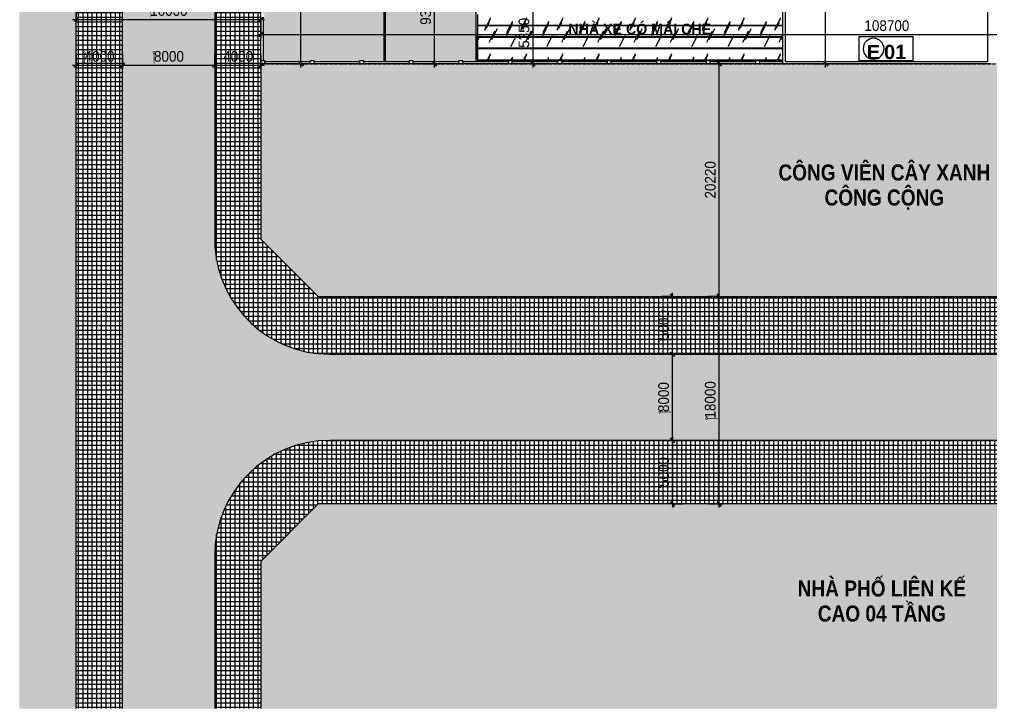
# Model space of a CAD drawing. Header units: millimetres. Extents: x 5117 to 246734, y -48177 to 129208.
# Drawn here: x 5117 to 89400, y -48177 to 11749 of the extents above; entities that cross this region are included whole.
import ezdxf

# ---------------------------------------------------------------- set-up
doc = ezdxf.new("R2010")
doc.units = ezdxf.units.MM
doc.linetypes.add('Double dash', pattern=[41.999998, 12, -6, 6, -6, 6, -6])
for name, color, linetype, lineweight in [('A-ANNO-DIMS', 211, 'Continuous', 9), ('A-ANNO-DIMS-310', 211, 'Continuous', 9), ('A-ANNO-NOTE', 131, 'Continuous', 9), ('A-FLOR', 192, 'Continuous', 9), ('A-FLOR-PATT', 8, 'Continuous', 9), ('A-FLOR-PATT-1', 8, 'Continuous', 5), ('A-GLAZ-CURT', 52, 'Continuous', 9), ('A-GLAZ-CWMG', 51, 'Continuous', 9), ('A-WALL', 113, 'Continuous', 9), ('C-PROP-LINE', 91, 'Double dash', 18), ('G-ANNO-TEXT-1', 7, 'Continuous', 9), ('S-COLS', 52, 'Continuous', 9)]:
    doc.layers.add(name, color=color, linetype=linetype, lineweight=lineweight)
doc.styles.add('Arial_10', font='arial_0.ttf', dxfattribs={"width": 0.9, "height": 930})
doc.styles.add('Arial_9', font='arial_0.ttf', dxfattribs={"width": 0.9, "height": 930})
doc.styles.add('Arial_B', font='arialbd_0.ttf', dxfattribs={"height": 1240})
doc.styles.add('Arial_B_1', font='arialbd_0.ttf', dxfattribs={"width": 0.85, "height": 1395})
doc.styles.add('Arial_B_3', font='arialbd_0.ttf', dxfattribs={"width": 0.95, "height": 930})
doc.dimstyles.new('1_Dim_chi_tiet_khu_đất_2', dxfattribs={"dimscale": 304.8, "dimtxt": 948.841242, "dimasz": 1.220472, "dimexe": 1.01706, "dimexo": 0.0625, "dimgap": 0.101706, "dimtad": 1, "dimdec": 0, "dimrnd": 5, "dimzin": 0, "dimdsep": 46, "dimtxsty": 'Arial_9', "dimblk1": 'OBLIQUE', "dimblk2": 'OBLIQUE', "dimsah": 1, "dimcen": 0.09, "dimdle": 1.01706, "dimazin": 0, "dimtfac": 1, "dimtdec": 4, "dimtix": 1, "dimtmove": 0, "dimatfit": 3, "dimfxl": 3.051181, "dimfxlon": 1, "dimtvp": 1, "dimtolj": 1, "dimtzin": 0, "dimarcsym": 2})
doc.dimstyles.new('1_Dim_chi_tiet_khu_đất_2_1', dxfattribs={"dimscale": 304.8, "dimtxt": 948.841242, "dimasz": 1.220472, "dimexe": 1.01706, "dimexo": 0.0625, "dimgap": 0.101706, "dimtad": 1, "dimdec": 0, "dimrnd": 5, "dimzin": 0, "dimdsep": 46, "dimtxsty": 'Arial_10', "dimblk1": 'OBLIQUE', "dimblk2": 'OBLIQUE', "dimsah": 1, "dimcen": 0.09, "dimdle": 1.01706, "dimazin": 0, "dimtfac": 1, "dimtdec": 4, "dimtix": 1, "dimtmove": 0, "dimatfit": 3, "dimfxl": 3.051181, "dimfxlon": 1, "dimtvp": 1, "dimtolj": 1, "dimtzin": 0, "dimarcsym": 2})
pattern_1 = [(0, (236.2, 15.75), (787.4, 787.4), [118.11, -23.622, 31.496, -23.622, -590.55]), (0, (236.2, 15.75), (787.4, 787.4), [-196.85, 118.11, -472.44]), (0, (196.85, 39.4), (787.4, 787.4), [78.74, -59.055, 118.11, -59.055, -472.44]), (0, (196.85, 39.4), (787.4, 787.4), [-314.96, 78.74, -393.7]), (0, (472.44, 354.3), (787.4, 787.4), [98.425, -39.37, 98.425, -551.18]), (0, (78.74, 511.8), (787.4, 787.4), [39.37, -78.74, 39.37, -629.92]), (90, (157.5, 511.8), (-787.4, 787.4), [70.866, -716.534]), (90, (393.7, 39.4), (-787.4, 787.4), [78.74, -708.66]), (90, (590.55, 354.3), (-787.4, 787.4), [78.74, -708.66]), (45, (496.06, 31.5), (0, 787.4002), [78.74, -1034.812]), (135, (291.34, 31.5), (-787.4002, 6e-14), [78.74, -1034.812]), (63.435, (472.44, 35.43), (-0.0007, 787.4), [78.74, -1681.94]), (75.964, (433.07, 39.37), (-0.00383, 787.3999), [78.74, -3167.793]), (75.964, (629.92, 354.33), (-0.00383, 787.3999), [62.992, -3183.541]), (75.964, (173.23, 511.81), (-0.00383, 787.3999), [55.118, -3191.415]), (104.036, (354.33, 39.37), (0.00383, 787.3999), [78.74, -3167.793]), (104.036, (551.18, 354.33), (0.00383, 787.3999), [62.992, -3183.541]), (104.036, (141.73, 511.81), (0.00383, 787.3999), [55.118, -3191.415]), (116.565, (314.96, 35.43), (0.0007, 787.4), [78.74, -1681.939])]
pattern_2 = [(63.321, (3699.9, -21.8), (-0.012, 3133.974), [1096.06, -5918.72]), (63.321, (550.3, -21.8), (-0.012, 3133.974), [1096.06, -5918.72]), (63.321, (5207.6, 583.7), (-0.012, 3133.974), [1096.06, -5918.72]), (63.321, (2058, 583.7), (-0.012, 3133.974), [1096.06, -5918.72]), (63.321, (4979.4, 370), (-0.012, 3133.974), [1096.06, -5918.72]), (63.321, (1829.8, 370), (-0.012, 3133.974), [1096.06, -5918.72]), (63.321, (4746.8, 1594), (-0.012, 3133.974), [532.74, -6482.04]), (63.321, (1597.2, 1594), (-0.012, 3133.974), [532.74, -6482.04]), (63.321, (4594.7, 1404.6), (-0.012, 3133.974), [1096.06, -5918.72]), (63.321, (1445, 1404.6), (-0.012, 3133.974), [1096.06, -5918.72]), (63.321, (4621.5, 1540.6), (-0.012, 3133.974), [1096.06, -5918.72]), (63.321, (1471.9, 1540.6), (-0.012, 3133.974), [1096.06, -5918.72]), (63.321, (3350.8, 943.9), (-0.012, 3133.974), [1096.06, -5918.72]), (63.321, (201.2, 943.9), (-0.012, 3133.974), [1096.06, -5918.72]), (63.321, (3377.6, 1104.2), (-0.012, 3133.974), [1096.06, -5918.72]), (63.321, (228, 1104.2), (-0.012, 3133.974), [1096.06, -5918.72]), (63.321, (3384.9, 1219.8), (-0.012, 3133.974), [1096.06, -5918.72]), (63.321, (235.3, 1219.8), (-0.012, 3133.974), [1096.06, -5918.72])]

# ---------------------------------------------------------------- blocks, each defined once
blk = doc.blocks.new('TRỤ ĐỂ XE ĐẦU HỒI - TRỤ ĐỂ XE ĐẦU HỒI-2550560-TKCS_MB TỔNG THỂ MÁI')
at = {"layer": 'S-COLS'}
for p, q in [((60, -20), (50, -20)), ((60, -1350), (60, -20)), ((60, -1350), (50, -1350)), ((60, -1966), (60, -1350)), ((60, -1966), (50, -1966)), ((50, -1975), (60, -1975)), ((60, -1975), (60, -1966))]:
    blk.add_line(p, q, dxfattribs=at)
blk = doc.blocks.new('System Panel - Glazed-2550690-TKCS_MB TỔNG THỂ MÁI')
at = {"layer": 'A-GLAZ-CURT'}
h = blk.add_hatch(dxfattribs=at)
h.set_pattern_fill('FP_30', color=256, style=0, pattern_type=2)
h.set_pattern_definition(pattern_2)
h.paths.add_polyline_path([(69324, 8227), (71453, 8227), (71453, 9194), (44903, 9194), (44903, 8227), (64385, 8227)])
blk.add_line((44903, 9194), (44903, 8227), dxfattribs=at)
blk = doc.blocks.new('Rectangular Mullion - 40 x 80mm-2354326-TKCS_MB TỔNG THỂ MÁI')
at = {"layer": 'A-GLAZ-CWMG'}
for p, q in [((44903, 8219), (44903, 8227)), ((44903, 8227), (71453, 8227)), ((44903, 8179), (44903, 8219)), ((44903, 8219), (71453, 8219)), ((44903, 8179), (71453, 8179))]:
    blk.add_line(p, q, dxfattribs=at)
blk = doc.blocks.new('System Panel - Glazed-2354325-TKCS_MB TỔNG THỂ MÁI')
at = {"layer": 'A-GLAZ-CURT'}
h = blk.add_hatch(dxfattribs=at)
h.set_pattern_fill('FP_30', color=256, style=0, pattern_type=2)
h.set_pattern_definition(pattern_2)
h.paths.add_polyline_path([(69324, 9242), (71453, 9242), (71453, 10189), (44903, 10189), (44903, 9242), (64385, 9242)])
blk.add_line((44903, 10189), (44903, 9242), dxfattribs=at)
blk = doc.blocks.new('System Panel - Glazed-V14-TKCS_MB TỔNG THỂ MÁI')
at = {"layer": 'A-GLAZ-CURT'}
h = blk.add_hatch(dxfattribs=at)
h.set_pattern_fill('FP_30', color=256, style=0, pattern_type=2)
h.set_pattern_definition(pattern_2)
h.paths.add_polyline_path([(69324, 10237), (71453, 10237), (71453, 11184), (44903, 11184), (44903, 10237), (64385, 10237)])
blk.add_line((44903, 11184), (44903, 10237), dxfattribs=at)
blk = doc.blocks.new('System Panel - Glazed-V15-TKCS_MB TỔNG THỂ MÁI')
at = {"layer": 'A-GLAZ-CURT'}
h = blk.add_hatch(dxfattribs=at)
h.set_pattern_fill('FP_30', color=256, style=0, pattern_type=2)
h.set_pattern_definition(pattern_2)
h.paths.add_polyline_path([(69324, 11232), (71453, 11232), (71453, 12179), (44903, 12179), (44903, 11232), (64385, 11232)])
blk.add_line((44903, 12179), (44903, 11232), dxfattribs=at)
blk = doc.blocks.new('Rectangular Mullion - 40 x 80mm-2354333-TKCS_MB TỔNG THỂ MÁI')
at = {"layer": 'A-GLAZ-CWMG'}
for p, q in [((44903, 9234), (44903, 9242)), ((44903, 9242), (71453, 9242)), ((44903, 9194), (44903, 9234)), ((71453, 9234), (44903, 9234)), ((71453, 9194), (44903, 9194))]:
    blk.add_line(p, q, dxfattribs=at)
blk = doc.blocks.new('Family - ___-1476882-TKCS_MB TỔNG THỂ MÁI')
at = {"layer": 'C-PROP-LINE'}
for q in [(26104, 77418), (134801, 7888)]:
    blk.add_line((26104, 7888), q, dxfattribs=at)
blk = doc.blocks.new('DIMBLOCK1-TKCS_MB TỔNG THỂ MÁI')
at = {"layer": 'A-ANNO-DIMS-310', "lineweight": 25}
for p, q in [((29570, 77418), (29384, 77604)), ((29570, 77418), (29756, 77232)), ((29570, 7888), (29384, 8074)), ((29570, 7888), (29756, 7702))]:
    blk.add_line(p, q, dxfattribs=at)
at = {"layer": 'A-ANNO-DIMS-310'}
for p, q in [((29570, 7578), (29570, 77728)), ((28640, 77418), (29880, 77418)), ((29570, 77418), (28640, 77418)), ((28640, 7888), (29880, 7888)), ((29570, 7888), (28640, 7888))]:
    blk.add_line(p, q, dxfattribs=at)
at = {"layer": 'A-ANNO-DIMS-310', "color": 0, "insert": (28332, 41047), "char_height": 930, "width": 3853.76, "attachment_point": 1, "rotation": 90, "line_spacing_factor": 0.941778, "style": 'Arial_9'}
blk.add_mtext('69530', dxfattribs=at)
blk = doc.blocks.new('_Oblique')
at = {"color": 0, "linetype": 'ByBlock', "lineweight": -2}
blk.add_line((-0.5, -0.5), (0.5, 0.5), dxfattribs=at)
blk = doc.blocks.new('DIMBLOCK2-TKCS_MB TỔNG THỂ MÁI')
at = {"layer": 'A-ANNO-DIMS-310'}
for p, q in [((26104, 11363), (26104, 10123)), ((26104, 10433), (26104, 11363)), ((134801, 11363), (134801, 10123)), ((134801, 10433), (134801, 11363)), ((25794, 10433), (135111, 10433))]:
    blk.add_line(p, q, dxfattribs=at)
at = {"layer": 'A-ANNO-DIMS-310', "lineweight": 25}
for p, q in [((26104, 10433), (25918, 10247)), ((26104, 10433), (26290, 10619)), ((134801, 10433), (134615, 10247)), ((134801, 10433), (134987, 10619))]:
    blk.add_line(p, q, dxfattribs=at)
at = {"layer": 'A-ANNO-DIMS-310', "color": 0, "insert": (78526, 11672), "char_height": 930, "width": 4624.51, "attachment_point": 1, "line_spacing_factor": 0.941778, "style": 'Arial_9'}
blk.add_mtext('108700', dxfattribs=at)
blk = doc.blocks.new('DIMBLOCK17-TKCS_MB TỔNG THỂ MÁI')
at = {"layer": 'A-ANNO-DIMS-310'}
for p, q in [((64976, 7888), (66216, 7888)), ((65906, 7888), (64976, 7888)), ((65906, -12641), (65906, 8198)), ((64976, -12331), (66216, -12331)), ((65906, -12331), (64976, -12331))]:
    blk.add_line(p, q, dxfattribs=at)
at = {"layer": 'A-ANNO-DIMS-310', "lineweight": 25}
for p, q in [((65906, 7888), (65720, 8074)), ((65906, 7888), (66092, 7702)), ((65906, -12331), (65720, -12145)), ((65906, -12331), (66092, -12517))]:
    blk.add_line(p, q, dxfattribs=at)
at = {"layer": 'A-ANNO-DIMS-310', "color": 0, "insert": (64668, -3827), "char_height": 930, "width": 3853.76, "attachment_point": 1, "rotation": 90, "line_spacing_factor": 0.941778, "style": 'Arial_9'}
blk.add_mtext('20220', dxfattribs=at)
blk = doc.blocks.new('DIMBLOCK18-TKCS_MB TỔNG THỂ MÁI')
at = {"layer": 'A-ANNO-DIMS-310'}
for p, q in [((10053, 12679), (10053, 11439)), ((10053, 11749), (10053, 12679)), ((26104, 10819), (26104, 12059)), ((9743, 11749), (26414, 11749)), ((26104, 11749), (26104, 10819))]:
    blk.add_line(p, q, dxfattribs=at)
at = {"layer": 'A-ANNO-DIMS-310', "lineweight": 25}
for p, q in [((10053, 11749), (10239, 11935)), ((26104, 11749), (26290, 11935)), ((10053, 11749), (9867, 11563)), ((26104, 11749), (25918, 11563))]:
    blk.add_line(p, q, dxfattribs=at)
at = {"layer": 'A-ANNO-DIMS-310', "color": 0, "insert": (16472, 12987), "char_height": 930, "width": 3853.76, "attachment_point": 1, "line_spacing_factor": 0.941778, "style": 'Arial_10'}
blk.add_mtext('\u206e16000', dxfattribs=at)
blk = doc.blocks.new('DIMBLOCK21-TKCS_MB TỔNG THỂ MÁI')
at = {"layer": 'A-ANNO-DIMS-310'}
for p, q in [((64976, -12331), (66216, -12331)), ((65906, -12331), (64976, -12331)), ((65906, -30686), (65906, -12021)), ((64976, -30376), (66216, -30376)), ((65906, -30376), (64976, -30376))]:
    blk.add_line(p, q, dxfattribs=at)
at = {"layer": 'A-ANNO-DIMS-310', "lineweight": 25}
for p, q in [((65906, -12331), (65720, -12145)), ((65906, -12331), (66092, -12517)), ((65906, -30376), (65720, -30190)), ((65906, -30376), (66092, -30562))]:
    blk.add_line(p, q, dxfattribs=at)
at = {"layer": 'A-ANNO-DIMS-310', "color": 0, "insert": (64668, -22959), "char_height": 930, "width": 3853.76, "attachment_point": 1, "rotation": 90, "line_spacing_factor": 0.941778, "style": 'Arial_10'}
blk.add_mtext('\u206e18000', dxfattribs=at)
blk = doc.blocks.new('DIMBLOCK22-TKCS_MB TỔNG THỂ MÁI')
at = {"layer": 'A-ANNO-DIMS-310'}
for p, q in [((14081, 8692), (14081, 7452)), ((14081, 7762), (14081, 8692)), ((22104, 8692), (22104, 7452)), ((22104, 7762), (22104, 8692)), ((13771, 7762), (22414, 7762))]:
    blk.add_line(p, q, dxfattribs=at)
at = {"layer": 'A-ANNO-DIMS-310', "lineweight": 25}
for p, q in [((14081, 7762), (13895, 7576)), ((14081, 7762), (14267, 7948)), ((22104, 7762), (21918, 7576)), ((22104, 7762), (22290, 7948))]:
    blk.add_line(p, q, dxfattribs=at)
at = {"layer": 'A-ANNO-DIMS-310', "color": 0, "insert": (16808, 9001), "char_height": 930, "width": 3083, "attachment_point": 1, "line_spacing_factor": 0.941778, "style": 'Arial_10'}
blk.add_mtext('\u206e8000', dxfattribs=at)
blk = doc.blocks.new('DIMBLOCK23-TKCS_MB TỔNG THỂ MÁI')
at = {"layer": 'A-ANNO-DIMS-310'}
for p, q in [((22104, 8692), (22104, 7452)), ((22104, 7762), (22104, 8692)), ((26104, 8692), (26104, 7452)), ((26104, 7762), (26104, 8692)), ((21794, 7762), (26414, 7762))]:
    blk.add_line(p, q, dxfattribs=at)
at = {"layer": 'A-ANNO-DIMS-310', "lineweight": 25}
for p, q in [((22104, 7762), (21918, 7576)), ((22104, 7762), (22290, 7948)), ((26104, 7762), (25918, 7576)), ((26104, 7762), (26290, 7948))]:
    blk.add_line(p, q, dxfattribs=at)
at = {"layer": 'A-ANNO-DIMS-310', "color": 0, "insert": (22819, 9001), "char_height": 930, "width": 3083, "attachment_point": 1, "line_spacing_factor": 0.941778, "style": 'Arial_9'}
blk.add_mtext('4000', dxfattribs=at)
blk = doc.blocks.new('DIMBLOCK24-TKCS_MB TỔNG THỂ MÁI')
at = {"layer": 'A-ANNO-DIMS-310'}
for p, q in [((10053, 8692), (10053, 7452)), ((10053, 7762), (10053, 8692)), ((14081, 8692), (14081, 7452)), ((14081, 7762), (14081, 8692)), ((9743, 7762), (14391, 7762))]:
    blk.add_line(p, q, dxfattribs=at)
at = {"layer": 'A-ANNO-DIMS-310', "lineweight": 25}
for p, q in [((10053, 7762), (9867, 7576)), ((10053, 7762), (10239, 7948)), ((14081, 7762), (13895, 7576)), ((14081, 7762), (14267, 7948))]:
    blk.add_line(p, q, dxfattribs=at)
at = {"layer": 'A-ANNO-DIMS-310', "color": 0, "insert": (10782, 9001), "char_height": 930, "width": 3083, "attachment_point": 1, "line_spacing_factor": 0.941778, "style": 'Arial_10'}
blk.add_mtext('\u206e4000', dxfattribs=at)
blk = doc.blocks.new('HDNDCT_GHI CHU TANG CAO - HDNDCT_GHI CHU TANG CAO-2035936-TKCS_MB TỔNG THỂ MÁI')
at = {"layer": 'A-ANNO-NOTE'}
for p, q in [((0, 0), (0, 6.86)), ((0, 6.86), (15, 6.86)), ((15, 6.86), (15, 0)), ((15, 0), (0, 0))]:
    blk.add_line(p, q, dxfattribs=at)
for start, end in [(360, 180), (360, 180), (180, 360), (180, 360)]:
    blk.add_arc((4, 3.43), 2.93, start, end, dxfattribs=at)
blk = doc.blocks.new('DIMBLOCK35-TKCS_MB TỔNG THỂ MÁI')
at = {"layer": 'A-ANNO-DIMS-310'}
for p, q in [((49721, 13547), (49721, 7578)), ((50651, 13237), (49411, 13237)), ((49721, 13237), (50651, 13237)), ((50651, 7888), (49411, 7888)), ((49721, 7888), (50651, 7888))]:
    blk.add_line(p, q, dxfattribs=at)
at = {"layer": 'A-ANNO-DIMS-310', "lineweight": 25}
for p, q in [((49721, 13237), (49535, 13423)), ((49721, 13237), (49907, 13051)), ((49721, 7888), (49535, 8074)), ((49721, 7888), (49907, 7702))]:
    blk.add_line(p, q, dxfattribs=at)
at = {"layer": 'A-ANNO-DIMS-310', "color": 0, "insert": (48483, 9278), "char_height": 930, "width": 3083, "attachment_point": 1, "rotation": 90, "line_spacing_factor": 0.941778, "style": 'Arial_9'}
blk.add_mtext('5350', dxfattribs=at)
blk = doc.blocks.new('DIMBLOCK40-TKCS_MB TỔNG THỂ MÁI')
at = {"layer": 'A-ANNO-DIMS-310'}
for p, q in [((60921, -12331), (62161, -12331)), ((61851, -12331), (60921, -12331)), ((61851, -17668), (61851, -12021)), ((60921, -17358), (62161, -17358)), ((61851, -17358), (60921, -17358))]:
    blk.add_line(p, q, dxfattribs=at)
at = {"layer": 'A-ANNO-DIMS-310', "lineweight": 25}
for p, q in [((61851, -12331), (61665, -12145)), ((61851, -12331), (62037, -12517)), ((61851, -17358), (61665, -17172)), ((61851, -17358), (62037, -17544))]:
    blk.add_line(p, q, dxfattribs=at)
at = {"layer": 'A-ANNO-DIMS-310', "color": 0, "insert": (60612, -16129), "char_height": 930, "width": 3083, "attachment_point": 1, "rotation": 90, "line_spacing_factor": 0.941778, "style": 'Arial_10'}
blk.add_mtext('\u206e5000', dxfattribs=at)
blk = doc.blocks.new('DIMBLOCK41-TKCS_MB TỔNG THỂ MÁI')
at = {"layer": 'A-ANNO-DIMS-310'}
for p, q in [((60921, -17358), (62161, -17358)), ((61851, -17358), (60921, -17358)), ((61851, -25166), (61851, -17048)), ((60921, -24856), (62161, -24856)), ((61851, -24856), (60921, -24856))]:
    blk.add_line(p, q, dxfattribs=at)
at = {"layer": 'A-ANNO-DIMS-310', "lineweight": 25}
for p, q in [((61851, -17358), (61665, -17172)), ((61851, -17358), (62037, -17544)), ((61851, -24856), (61665, -24670)), ((61851, -24856), (62037, -25042))]:
    blk.add_line(p, q, dxfattribs=at)
at = {"layer": 'A-ANNO-DIMS-310', "color": 0, "insert": (60612, -22392), "char_height": 930, "width": 3083, "attachment_point": 1, "rotation": 90, "line_spacing_factor": 0.941778, "style": 'Arial_10'}
blk.add_mtext('\u206e8000', dxfattribs=at)
blk = doc.blocks.new('DIMBLOCK42-TKCS_MB TỔNG THỂ MÁI')
at = {"layer": 'A-ANNO-DIMS-310'}
for p, q in [((62781, -24856), (61541, -24856)), ((61851, -24546), (61851, -30686)), ((61851, -24856), (62781, -24856)), ((62781, -30376), (61541, -30376)), ((61851, -30376), (62781, -30376))]:
    blk.add_line(p, q, dxfattribs=at)
at = {"layer": 'A-ANNO-DIMS-310', "lineweight": 25}
for p, q in [((61851, -24856), (61665, -24670)), ((61851, -24856), (62037, -25042)), ((61851, -30376), (61665, -30190)), ((61851, -30376), (62037, -30562))]:
    blk.add_line(p, q, dxfattribs=at)
at = {"layer": 'A-ANNO-DIMS-310', "color": 0, "insert": (60612, -28901), "char_height": 930, "width": 3083, "attachment_point": 1, "rotation": 90, "line_spacing_factor": 0.941778, "style": 'Arial_10'}
blk.add_mtext('\u206e5000', dxfattribs=at)
blk = doc.blocks.new('DIMBLOCK47-TKCS_MB TỔNG THỂ MÁI')
at = {"layer": 'A-ANNO-DIMS-310'}
for p, q in [((40248, 17237), (41488, 17237)), ((41178, 17237), (40248, 17237)), ((41178, 7578), (41178, 17547)), ((40248, 7888), (41488, 7888)), ((41178, 7888), (40248, 7888))]:
    blk.add_line(p, q, dxfattribs=at)
at = {"layer": 'A-ANNO-DIMS-310', "lineweight": 25}
for p, q in [((41178, 17237), (40992, 17423)), ((41178, 17237), (41364, 17051)), ((41178, 7888), (40992, 8074)), ((41178, 7888), (41364, 7702))]:
    blk.add_line(p, q, dxfattribs=at)
at = {"layer": 'A-ANNO-DIMS-310', "color": 0, "insert": (39940, 11278), "char_height": 930, "width": 3083, "attachment_point": 1, "rotation": 90, "line_spacing_factor": 0.941778, "style": 'Arial_9'}
blk.add_mtext('9350', dxfattribs=at)
blk = doc.blocks.new('DIMBLOCK51-TKCS_MB TỔNG THỂ MÁI')
at = {"layer": 'A-ANNO-DIMS-310'}
for p, q in [((74227, 24537), (75467, 24537)), ((75157, 24537), (74227, 24537)), ((75157, 7578), (75157, 24847)), ((74227, 7888), (75467, 7888)), ((75157, 7888), (74227, 7888))]:
    blk.add_line(p, q, dxfattribs=at)
at = {"layer": 'A-ANNO-DIMS-310', "lineweight": 25}
for p, q in [((75157, 24537), (74971, 24723)), ((75157, 24537), (75343, 24351)), ((75157, 7888), (74971, 8074)), ((75157, 7888), (75343, 7702))]:
    blk.add_line(p, q, dxfattribs=at)
at = {"layer": 'A-ANNO-DIMS-310', "color": 0, "insert": (73918, 14607), "char_height": 930, "width": 3853.76, "attachment_point": 1, "rotation": 90, "line_spacing_factor": 0.941778, "style": 'Arial_9'}
blk.add_mtext('16650', dxfattribs=at)

msp = doc.modelspace()

# ---------------------------------------------------------------- hatches: boundary and pattern name
at = {"layer": 'A-FLOR-PATT'}
h = msp.add_hatch(dxfattribs=at)
h.set_pattern_fill('FP_5', color=256, style=0, pattern_type=2)
h.set_pattern_definition([(90, (81451.8, 48336.34), (-400, 2e-14), []), (180, (81451.8, 48336.34), (-5e-14, -400), [])])
h.paths.add_polyline_path([(14081.4, -48177.2), (14081.4, 79336.3), (14075, 79693.3), (14055.9, 80049.7), (14024.1, 80405.3), (13979.6, 80759.5), (13922.5, 81111.9), (13852.8, 81462), (13770.7, 81809.4), (13676.3, 82153.7), (13569.6, 82494.3), (13450.9, 82831), (13320.2, 83163.2), (13177.7, 83490.5), (13023.6, 83812.5), (12858.2, 84128.8), (12681.5, 84439), (12493.9, 84742.7), (12295.6, 85039.6), (12086.8, 85329.1), (11867.8, 85611), (11638.9, 85884.9), (11400.3, 86150.5), (11152.4, 86407.4), (10895.5, 86655.3), (10630, 86893.8), (10356.1, 87122.8), (10056.1, 87354.8), (9784.6, 87550.5), (9487.8, 87748.9), (9184.1, 87936.5), (8873.9, 88113.1), (8557.5, 88278.6), (8235.5, 88432.7), (7908.2, 88575.1), (7576, 88705.8), (7239.4, 88824.6), (6898.7, 88931.3), (6554.4, 89025.7), (6207, 89107.8), (5856.9, 89177.4), (5504.5, 89234.6), (5117, 89282), (5117, 82272.1), (10052.8, 77336.3), (10052.8, -48177.2), (13512, -48177.2)])
h.paths.add_polyline_path([(22081.4, -48177.2), (26081.4, -48177.2), (26081.4, -35376.3), (31081.4, -30376.3), (123703.5, -30376.3), (123703.5, -24856.5), (32081.4, -24856.5), (31724.4, -24862.8), (31368, -24881.9), (31012.4, -24913.8), (30658.2, -24958.2), (30305.8, -25015.3), (29955.7, -25085), (29608.3, -25167.1), (29264, -25261.5), (28923.4, -25368.2), (28586.7, -25487), (28254.5, -25617.7), (27927.2, -25760.1), (27605.2, -25914.2), (27288.9, -26079.7), (26978.7, -26256.3), (26675, -26443.9), (26378.1, -26642.3), (26088.6, -26851), (25806.7, -27070), (25532.8, -27299), (25267.2, -27537.5), (25010.3, -27785.4), (24762.4, -28042.3), (24523.9, -28307.9), (24294.9, -28581.8), (24076, -28863.7), (23867.2, -29153.2), (23668.8, -29450.1), (23481.2, -29753.8), (23304.6, -30064), (23139.1, -30380.3), (22985, -30702.3), (22842.6, -31029.6), (22711.9, -31361.8), (22593.1, -31698.5), (22486.4, -32039.1), (22392, -32383.4), (22309.9, -32730.8), (22240.3, -33080.9), (22183.2, -33433.3), (22138.7, -33787.5), (22106.8, -34143.1), (22087.7, -34499.5), (22081.4, -34856.5), (22081.4, -37090.6)])
h.paths.add_polyline_path([(32081.4, -17358.3), (123703.5, -17358.3), (123703.5, -12330.8), (31070.8, -12330.8), (26103.5, -7352), (26103.5, 40986.3), (24603.5, 40986.3), (22103.5, 38486.3), (22103.5, -8023.3), (22132.9, -8371.9), (22174.4, -8719.2), (22228.1, -9064.9), (22293.8, -9408.5), (22371.5, -9749.6), (22461, -10087.7), (22562.4, -10422.5), (22675.4, -10753.6), (22799.9, -11080.5), (22935.8, -11402.8), (23082.8, -11720.2), (23240.9, -12032.3), (23409.7, -12338.6), (23589.2, -12638.9), (23779.1, -12932.6), (23979.2, -13219.6), (24189.1, -13499.4), (24408.7, -13771.7), (24637.7, -14036.1), (24875.9, -14292.4), (25122.8, -14540.1), (25378.2, -14779.1), (25641.9, -15009), (25913.4, -15229.6), (26192.5, -15440.5), (26478.7, -15641.5), (26771.9, -15832.4), (27071.5, -16012.9), (27377.3, -16182.8), (27688.8, -16342), (28005.7, -16490.1), (28327.6, -16627), (28654, -16752.7), (28984.7, -16866.8), (29319.2, -16969.3), (29657, -17060), (29997.8, -17138.9), (30341.1, -17205.8), (30686.6, -17260.6), (31033.8, -17303.3), (31382.3, -17333.9), (31731.6, -17352.2)])
h.paths.add_polyline_path([(134801.5, 7036.9), (140779.3, 7036.9), (140779.3, 38986.3), (138279.3, 40986.3), (134801.5, 40986.3), (134801.5, 7255.8)])
h.paths.add_polyline_path([(157794.6, 7036.9), (157794.6, 129208.4), (152779.3, 129208.4), (152779.3, 7036.9), (155952.8, 7036.9)])
h.paths.add_polyline_path([(138279.3, 45986.3), (140779.3, 47986.3), (140779.3, 77336.3), (140773.2, 77721), (140754.7, 78105.2), (140723.9, 78488.6), (140680.8, 78870.9), (140613.6, 79318.7), (140558.1, 79630.2), (140478.5, 80006.6), (140386.9, 80380.2), (140283.4, 80750.7), (140168, 81117.6), (140041, 81480.7), (139902.4, 81839.5), (139752.3, 82193.7), (139591, 82542.9), (139418.5, 82886.8), (139235.2, 83224.9), (139041.1, 83557), (138836.4, 83882.8), (138621.4, 84201.7), (138396.3, 84513.7), (138125.2, 84862), (137916.7, 85115.1), (137662.7, 85403.9), (137399.5, 85684.5), (137127.5, 85956.5), (136847, 86219.7), (136558.1, 86473.7), (136261.2, 86718.3), (135956.7, 86953.3), (135644.7, 87178.4), (135325.8, 87393.4), (134939.1, 87633.7), (134668, 87792.2), (134329.8, 87975.5), (133986, 88148), (133636.7, 88309.3), (133282.6, 88459.3), (132923.7, 88598), (132560.6, 88725), (132193.7, 88840.4), (131823.2, 88943.9), (131449.6, 89035.5), (131073.3, 89115), (130694.5, 89182.5), (130313.9, 89237.8), (129931.6, 89280.9), (129548.2, 89311.7), (129164, 89330.2), (128779.3, 89336.3), (87752.6, 89336.3), (85252.6, 86836.3), (85252.6, 84418.2), (127801.6, 84418.2), (134801.6, 77417.7), (134801.6, 45986.3)])
h.paths.add_polyline_path([(24873.2, 45986.3), (26103.5, 45986.3), (26103.5, 77418.2), (33103.5, 84418.2), (68752.6, 84418.2), (68752.6, 85118.2), (75452.6, 85118.2), (75452.6, 86836.3), (72952.6, 89336.3), (32081.4, 89336.3), (31731.6, 89330.2), (31382.3, 89311.9), (31033.8, 89281.3), (30686.6, 89238.6), (30341.1, 89183.8), (29997.8, 89116.9), (29657, 89038), (29319.2, 88947.3), (28984.7, 88844.8), (28654, 88730.7), (28327.6, 88605), (28005.7, 88468.1), (27688.8, 88319.9), (27377.3, 88160.8), (27071.5, 87990.9), (26771.9, 87810.4), (26478.7, 87619.5), (26192.5, 87418.5), (25913.4, 87207.6), (25641.9, 86987), (25378.2, 86757.1), (25122.8, 86518.1), (24873.2, 86267.5), (24637.7, 86014.1), (24408.7, 85749.7), (24189.1, 85477.4), (23979.2, 85197.6), (23747.7, 84862), (23589.2, 84616.8), (23409.7, 84316.6), (23240.9, 84010.3), (23082.8, 83698.2), (22935.8, 83380.8), (22799.9, 83058.5), (22675.4, 82731.6), (22562.4, 82400.5), (22461, 82065.7), (22371.5, 81727.6), (22293.8, 81386.5), (22228.1, 81042.9), (22174.4, 80697.2), (22132.9, 80349.9), (22103.5, 80001.3), (22103.5, 48486.3), (24603.5, 45986.3)])
h.paths.add_polyline_path([(5117, 97336.3), (130779.3, 97336.3), (131136.3, 97342.7), (131492.7, 97361.8), (131848.3, 97393.6), (132202.5, 97438.1), (132554.9, 97495.2), (132905, 97564.9), (133252.4, 97647), (133596.7, 97741.4), (133937.3, 97848.1), (134274, 97966.8), (134606.2, 98097.5), (134933.5, 98240), (135255.5, 98394.1), (135571.8, 98559.5), (135882, 98736.2), (136185.8, 98923.8), (136482.6, 99122.1), (136772.1, 99330.9), (137054, 99549.9), (137328, 99778.8), (137593.5, 100017.4), (137850.4, 100265.3), (138098.3, 100522.2), (138336.8, 100787.7), (138565.8, 101061.6), (138784.8, 101343.6), (138993.6, 101633.1), (139191.9, 101929.9), (139379.5, 102233.6), (139556.1, 102543.8), (139721.6, 102860.2), (139875.7, 103182.2), (140018.1, 103509.5), (140148.8, 103841.7), (140294.3, 104263.6), (140374.3, 104519), (140468.7, 104863.3), (140550.8, 105210.7), (140620.5, 105560.8), (140677.6, 105913.2), (140722.1, 106267.4), (140753.9, 106622.9), (140774, 107035.2), (140779.3, 107336.3), (140779.3, 129208.4), (135779.3, 129208.4), (135779.3, 107336.3), (130779.3, 102336.3), (5117, 102336.3), (5117, 99919.8)])
h = msp.add_hatch(color=256, dxfattribs=at)
h.paths.add_polyline_path([(5117, -48177.2), (10052.8, -48177.2), (10052.8, 77336.3), (5117, 82272.1), (5117, -37090.6)])
h.paths.add_polyline_path([(84141.6, -48177.2), (123703.5, -48177.2), (123703.5, -30376.3), (31081.4, -30376.3), (26081.4, -35376.3), (26081.4, -48177.2), (44629.3, -48177.2)])
h.paths.add_polyline_path([(123653.8, -12330.8), (123703.5, -12330.8), (123703.5, 7036.9), (134801.5, 7036.9), (134801.5, 7888.2), (26103.5, 7888.2), (26103.5, -7352), (31070.8, -12330.8), (84141.6, -12330.8)])
h.paths.add_polyline_path([(157794.6, 7036.9), (163166.1, 7036.9), (163166.1, 129208.4), (157794.6, 129208.4), (157794.6, 18342.4)])
h.paths.add_polyline_path([(130779.3, 102336.3), (135779.3, 107336.3), (135779.3, 129208.4), (5117, 129208.4), (5117, 102336.3), (123653.8, 102336.3)])
h = msp.add_hatch(dxfattribs=at)
h.set_pattern_fill('FP_14', color=256, style=0, pattern_type=2)
h.set_pattern_definition(pattern_1)
h.paths.add_polyline_path([(30703.5, 8088.2), (34703.5, 8088.2), (34703.5, 8188.2), (35003.5, 8188.2), (35003.5, 8088.2), (36802.6, 8088.2), (36802.6, 13136.9), (28627.7, 13136.9), (27003.5, 14761.2), (27003.5, 40386.3), (26997.3, 40464.6), (26979, 40540.8), (26949, 40613.3), (26908, 40680.2), (26857.1, 40739.9), (26797.4, 40790.8), (26730.5, 40831.8), (26658, 40861.9), (26581.7, 40880.2), (26503.5, 40886.3), (26403.5, 40886.3), (26403.5, 40586.3), (26303.5, 40586.3), (26303.5, 36856.3), (26403.5, 36856.3), (26403.5, 36556.3), (26303.5, 36556.3), (26303.5, 32756.3), (26403.5, 32756.3), (26403.5, 32456.3), (26303.5, 32456.3), (26303.5, 28656.3), (26403.5, 28656.3), (26403.5, 28356.3), (26303.5, 28356.3), (26303.5, 24556.3), (26403.5, 24556.3), (26403.5, 24256.3), (26303.5, 24256.3), (26303.5, 20456.3), (26403.5, 20456.3), (26403.5, 20156.3), (26303.5, 20156.3), (26303.5, 16356.3), (26403.5, 16356.3), (26403.5, 16056.3), (26303.5, 16056.3), (26303.5, 12256.3), (26403.5, 12256.3), (26403.5, 11956.3), (26303.5, 11956.3), (26303.5, 8188.2), (26403.5, 8188.2), (26403.5, 8088.2), (30403.5, 8088.2), (30403.5, 8188.2), (30703.5, 8188.2)])
h = msp.add_hatch(dxfattribs=at)
h.set_pattern_fill('FP_14', color=256, style=0, pattern_type=2)
h.set_pattern_definition(pattern_1)
h.paths.add_polyline_path([(121601.6, 8088.2), (121601.6, 8188.2), (121901.6, 8188.2), (121901.6, 8088.2), (122993.5, 8088.2), (122993.5, 13126.9), (115213.5, 13126.9), (115213.5, 8088.2), (117301.6, 8088.2), (117301.6, 8188.2), (117601.6, 8188.2), (117601.6, 8088.2), (118714.8, 8088.2)])
h.paths.add_polyline_path([(39303.5, 8088.2), (43303.5, 8088.2), (43303.5, 8188.2), (43603.5, 8188.2), (43603.5, 8088.2), (44802.6, 8088.2), (44802.6, 13136.9), (36902.6, 13136.9), (36902.6, 8088.2), (39003.5, 8088.2), (39003.5, 8188.2), (39303.5, 8188.2)])
at = {"layer": 'A-FLOR-PATT-1'}
msp.add_hatch(color=256, dxfattribs=at).paths.add_polyline_path([(14081.4, -48177.2), (22081.4, -48177.2), (22081.4, -34856.5), (22087.7, -34499.5), (22106.8, -34143.1), (22138.7, -33787.5), (22183.2, -33433.3), (22240.3, -33080.9), (22309.9, -32730.8), (22392, -32383.4), (22486.4, -32039.1), (22593.1, -31698.5), (22711.9, -31361.8), (22842.6, -31029.6), (22985, -30702.3), (23139.1, -30380.3), (23304.6, -30064), (23481.2, -29753.8), (23668.8, -29450.1), (23867.2, -29153.2), (24076, -28863.7), (24294.9, -28581.8), (24523.9, -28307.9), (24762.4, -28042.3), (25010.3, -27785.4), (25267.2, -27537.5), (25532.8, -27299), (25806.7, -27070), (26088.6, -26851), (26378.1, -26642.3), (26675, -26443.9), (26978.7, -26256.3), (27288.9, -26079.7), (27605.2, -25914.2), (27927.2, -25760.1), (28254.5, -25617.7), (28586.7, -25487), (28923.4, -25368.2), (29264, -25261.5), (29608.3, -25167.1), (29955.7, -25085), (30305.8, -25015.3), (30658.2, -24958.2), (31081.4, -24907.6), (31368, -24881.9), (31724.4, -24862.8), (32081.4, -24856.5), (123703.5, -24856.5), (123703.5, -17358.3), (32081.4, -17358.3), (31731.6, -17352.2), (31382.3, -17333.9), (31033.8, -17303.3), (30686.6, -17260.6), (30341.1, -17205.8), (29997.8, -17138.9), (29657, -17060), (29319.2, -16969.3), (28984.7, -16866.8), (28654, -16752.7), (28327.6, -16627), (28005.7, -16490.1), (27688.8, -16342), (27377.3, -16182.8), (27071.5, -16012.9), (26771.9, -15832.4), (26478.7, -15641.5), (26192.5, -15440.5), (25913.4, -15229.6), (25641.9, -15009), (25378.2, -14779.1), (25122.8, -14540.1), (24873.2, -14289.5), (24637.7, -14036.1), (24408.7, -13771.7), (24189.1, -13499.4), (23979.2, -13219.6), (23779.1, -12932.6), (23589.2, -12638.9), (23409.7, -12338.6), (23240.9, -12032.3), (23082.8, -11720.2), (22935.8, -11402.8), (22799.9, -11080.5), (22675.4, -10753.6), (22562.4, -10422.5), (22461, -10087.7), (22371.5, -9749.6), (22287.2, -9374.1), (22228.1, -9064.9), (22174.4, -8719.2), (22132.9, -8371.9), (22103.5, -8023.3), (22103.5, 80001.3), (22132.9, 80349.9), (22174.4, 80697.2), (22228.1, 81042.9), (22293.8, 81386.5), (22371.5, 81727.6), (22468.5, 82090.4), (22562.4, 82400.5), (22675.4, 82731.6), (22799.9, 83058.5), (22935.8, 83380.8), (23082.8, 83698.2), (23240.9, 84010.3), (23409.7, 84316.6), (23589.2, 84616.8), (23779.1, 84910.6), (23979.2, 85197.6), (24189.1, 85477.4), (24408.7, 85749.7), (24637.7, 86014.1), (24875.9, 86270.4), (25122.8, 86518.1), (25378.2, 86757.1), (25641.9, 86987), (25913.4, 87207.6), (26192.5, 87418.5), (26500.5, 87633.7), (26771.9, 87810.4), (27071.5, 87990.9), (27377.3, 88160.8), (27688.8, 88319.9), (28005.7, 88468.1), (28327.6, 88605), (28654, 88730.7), (28984.7, 88844.8), (29319.2, 88947.3), (29657, 89038), (29997.8, 89116.9), (30341.1, 89183.8), (30686.6, 89238.6), (31033.8, 89281.3), (31382.3, 89311.9), (31731.6, 89330.2), (32081.4, 89336.3), (128779.3, 89336.3), (129165.6, 89330.1), (129551.5, 89311.5), (129936.6, 89280.4), (130320.5, 89237), (130702.8, 89181.2), (131083.1, 89113.1), (131461, 89032.9), (131836.2, 88940.5), (132208.1, 88836), (132576.6, 88719.7), (132941, 88591.6), (133301.2, 88451.8), (133656.7, 88300.4), (134007.1, 88137.8), (134352.1, 87963.9), (134691.3, 87779), (135024.4, 87583.2), (135351, 87376.9), (135670.9, 87160.1), (135983.5, 86933.2), (136288.7, 86696.3), (136586.1, 86449.7), (136875.5, 86193.7), (137156.4, 85928.5), (137428.7, 85654.4), (137691.9, 85371.6), (137946, 85080.5), (138190.5, 84781.4), (138470.9, 84410.9), (138650.1, 84160.4), (138864.7, 83839.1), (139068.8, 83511.1), (139262.2, 83176.7), (139444.8, 82836.2), (139616.3, 82490), (139776.6, 82138.5), (139925.5, 81782), (140062.8, 81420.9), (140188.5, 81055.5), (140302.3, 80686.3), (140404.1, 80313.6), (140494, 79937.9), (140571.6, 79559.4), (140637.1, 79178.7), (140690.2, 78796), (140731.1, 78399.5), (140754.7, 78105.2), (140773.2, 77721), (140779.3, 77336.3), (140779.3, 7036.9), (152779.3, 7036.9), (152779.3, 129208.4), (140779.3, 129208.4), (140779.3, 107336.3), (140773, 106979.4), (140753.9, 106622.9), (140722.1, 106267.4), (140677.6, 105913.2), (140620.5, 105560.8), (140550.8, 105210.7), (140468.7, 104863.3), (140374.3, 104519), (140267.6, 104178.3), (140148.8, 103841.7), (140018.1, 103509.5), (139875.7, 103182.2), (139721.6, 102860.2), (139556.1, 102543.8), (139379.5, 102233.6), (139191.9, 101929.9), (138993.6, 101633.1), (138784.8, 101343.6), (138565.8, 101061.6), (138336.8, 100787.7), (138098.3, 100522.2), (137850.4, 100265.3), (137593.5, 100017.4), (137328, 99778.8), (137054, 99549.9), (136772.1, 99330.9), (136482.6, 99122.1), (136185.8, 98923.8), (135854.1, 98720.3), (135571.8, 98559.5), (135255.5, 98394.1), (134933.5, 98240), (134606.2, 98097.5), (134274, 97966.8), (133937.3, 97848.1), (133531.9, 97723.6), (133252.4, 97647), (132905, 97564.9), (132554.9, 97495.2), (132202.5, 97438.1), (131848.3, 97393.6), (131492.7, 97361.8), (131136.3, 97342.7), (130779.3, 97336.3), (5117, 97336.3), (5117, 89282), (5150.3, 89279), (5504.5, 89234.6), (5856.9, 89177.4), (6207, 89107.8), (6554.4, 89025.7), (6898.7, 88931.3), (7239.4, 88824.6), (7586.6, 88701.7), (7908.2, 88575.1), (8235.5, 88432.7), (8557.5, 88278.6), (8873.9, 88113.1), (9184.1, 87936.5), (9487.8, 87748.9), (9784.6, 87550.5), (10074.1, 87341.7), (10356.1, 87122.8), (10630, 86893.8), (10895.5, 86655.3), (11152.4, 86407.4), (11400.3, 86150.5), (11638.9, 85884.9), (11867.8, 85611), (12086.8, 85329.1), (12295.6, 85039.6), (12493.9, 84742.7), (12681.5, 84439), (12858.2, 84128.8), (13023.6, 83812.5), (13177.7, 83490.5), (13320.2, 83163.2), (13450.9, 82831), (13569.6, 82494.3), (13693.7, 82090.4), (13770.7, 81809.4), (13852.8, 81462), (13922.5, 81111.9), (13979.6, 80759.5), (14024.1, 80405.3), (14055.9, 80049.7), (14075, 79693.3), (14081.4, 79318.7), (14081.4, -37090.6)])

# ---------------------------------------------------------------- linework, layer by layer
at = {"layer": 'A-FLOR'}
for p, q in [((14081.4, -48177.2), (14081.4, 79336.3)), ((22103.5, 80001.3), (22103.5, -8023.3)), ((10052.8, -48177.2), (10052.8, 77336.3)), ((26103.5, 7888.2), (26103.5, -7352)), ((26103.5, -7352), (31070.8, -12330.8)), ((31070.8, -12330.8), (123703.5, -12330.8)), ((32081.4, -17358.3), (123703.5, -17358.3)), ((123703.5, -24856.5), (32081.4, -24856.5)), ((31081.4, -30376.3), (26081.4, -35376.3)), ((123703.5, -30376.3), (31081.4, -30376.3)), ((22081.4, -34856.5), (22081.4, -48177.2)), ((26081.4, -35376.3), (26081.4, -48177.2))]:
    msp.add_line(p, q, dxfattribs=at)
for centre, start, end in [((32081.4, -7358.3), 183.812983, 270), ((32081.4, -34856.5), 90, 180)]:
    msp.add_arc(centre, 10000, start, end, dxfattribs=at)
at = {"layer": 'A-WALL'}
for p, q in [((71452.6, 7888.2), (71452.6, 14988.2)), ((71652.6, 14788.2), (71652.6, 8088.2)), ((89252.6, 8088.2), (89252.6, 14788.2)), ((36802.6, 8088.2), (36802.6, 13236.9)), ((36902.6, 13136.9), (36902.6, 8088.2)), ((44802.6, 8088.2), (44802.6, 13136.9)), ((26103.5, 8188.2), (26103.5, 11956.3)), ((26303.5, 11956.3), (26303.5, 8188.2)), ((26403.5, 8088.2), (30403.5, 8088.2)), ((30403.5, 7888.2), (26403.5, 7888.2)), ((30703.5, 8088.2), (34703.5, 8088.2)), ((34703.5, 7888.2), (30703.5, 7888.2)), ((35003.5, 8088.2), (39003.5, 8088.2)), ((39003.5, 7888.2), (35003.5, 7888.2)), ((39303.5, 8088.2), (43303.5, 8088.2)), ((43303.5, 7888.2), (39303.5, 7888.2)), ((43603.5, 8088.2), (47603.5, 8088.2)), ((47603.5, 7888.2), (43603.5, 7888.2)), ((44902.6, 8179.3), (44902.6, 8088.2)), ((47903.5, 8088.2), (51903.5, 8088.2)), ((51903.5, 7888.2), (47903.5, 7888.2)), ((52203.5, 8088.2), (56203.5, 8088.2)), ((56203.5, 7888.2), (52203.5, 7888.2)), ((56503.5, 8088.2), (60503.5, 8088.2)), ((60503.5, 7888.2), (56503.5, 7888.2)), ((60803.5, 8088.2), (64803.5, 8088.2)), ((64803.5, 7888.2), (60803.5, 7888.2)), ((65103.5, 8088.2), (69103.5, 8088.2)), ((69103.5, 7888.2), (65103.5, 7888.2)), ((69403.5, 8088.2), (71452.6, 8088.2)), ((71452.6, 7888.2), (69403.5, 7888.2)), ((89452.6, 7888.2), (71452.6, 7888.2)), ((71652.6, 8088.2), (89252.6, 8088.2))]:
    msp.add_line(p, q, dxfattribs=at)
at = {"layer": 'S-COLS'}
for p, q in [((26103.5, 7888.2), (26103.5, 8188.2)), ((26103.5, 8188.2), (26403.5, 8188.2)), ((26403.5, 7888.2), (26103.5, 7888.2)), ((26403.5, 8188.2), (26403.5, 7888.2)), ((30403.5, 7888.2), (30403.5, 8188.2)), ((30403.5, 8188.2), (30703.5, 8188.2)), ((30703.5, 7888.2), (30403.5, 7888.2)), ((30703.5, 8188.2), (30703.5, 7888.2)), ((34703.5, 7888.2), (34703.5, 8188.2)), ((34703.5, 8188.2), (35003.5, 8188.2)), ((35003.5, 7888.2), (34703.5, 7888.2)), ((35003.5, 8188.2), (35003.5, 7888.2)), ((39003.5, 7888.2), (39003.5, 8188.2)), ((39003.5, 8188.2), (39303.5, 8188.2)), ((39303.5, 7888.2), (39003.5, 7888.2)), ((39303.5, 8188.2), (39303.5, 7888.2)), ((43303.5, 7888.2), (43303.5, 8188.2)), ((43303.5, 8188.2), (43603.5, 8188.2)), ((43603.5, 7888.2), (43303.5, 7888.2)), ((43603.5, 8188.2), (43603.5, 7888.2)), ((47603.5, 7888.2), (47603.5, 8179.3)), ((47903.5, 7888.2), (47603.5, 7888.2)), ((47903.5, 8179.3), (47903.5, 7888.2)), ((51903.5, 7888.2), (51903.5, 8179.3)), ((52203.5, 7888.2), (51903.5, 7888.2)), ((52203.5, 8179.3), (52203.5, 7888.2)), ((56203.5, 7888.2), (56203.5, 8179.3)), ((56503.5, 7888.2), (56203.5, 7888.2)), ((56503.5, 8179.3), (56503.5, 7888.2)), ((60503.5, 7888.2), (60503.5, 8179.3)), ((60803.5, 7888.2), (60503.5, 7888.2)), ((60803.5, 8179.3), (60803.5, 7888.2)), ((64803.5, 7888.2), (64803.5, 8179.3)), ((65103.5, 7888.2), (64803.5, 7888.2)), ((65103.5, 8179.3), (65103.5, 7888.2)), ((69103.5, 7888.2), (69103.5, 8179.3)), ((69403.5, 7888.2), (69103.5, 7888.2)), ((69403.5, 8179.3), (69403.5, 7888.2))]:
    msp.add_line(p, q, dxfattribs=at)

# ---------------------------------------------------------------- block references
at = {"layer": 'A-ANNO-NOTE', "xscale": 310, "yscale": 310, "zscale": 310}
msp.add_blockref('HDNDCT_GHI CHU TANG CAO - HDNDCT_GHI CHU TANG CAO-2035936-TKCS_MB TỔNG THỂ MÁI', (78081.4, 8133), dxfattribs=at)
at = {"layer": 'A-GLAZ-CURT'}
for name in ['System Panel - Glazed-V15-TKCS_MB TỔNG THỂ MÁI', 'System Panel - Glazed-V14-TKCS_MB TỔNG THỂ MÁI', 'System Panel - Glazed-2354325-TKCS_MB TỔNG THỂ MÁI', 'System Panel - Glazed-2550690-TKCS_MB TỔNG THỂ MÁI']:
    msp.add_blockref(name, (0, 0), dxfattribs=at)
at = {"layer": 'A-GLAZ-CWMG'}
for name, p in [('Rectangular Mullion - 40 x 80mm-2354333-TKCS_MB TỔNG THỂ MÁI', (0, 1990.1)), ('Rectangular Mullion - 40 x 80mm-2354333-TKCS_MB TỔNG THỂ MÁI', (0, 995)), ('Rectangular Mullion - 40 x 80mm-2354333-TKCS_MB TỔNG THỂ MÁI', (0, 0)), ('Rectangular Mullion - 40 x 80mm-2354326-TKCS_MB TỔNG THỂ MÁI', (0, 0))]:
    msp.add_blockref(name, p, dxfattribs=at)
at = {"layer": 'C-PROP-LINE'}
msp.add_blockref('Family - ___-1476882-TKCS_MB TỔNG THỂ MÁI', (0, 0), dxfattribs=at)
at = {"layer": 'S-COLS', "rotation": 180}
msp.add_blockref('TRỤ ĐỂ XE ĐẦU HỒI - TRỤ ĐỂ XE ĐẦU HỒI-2550560-TKCS_MB TỔNG THỂ MÁI', (44952.6, 8288.2), dxfattribs=at)

# ---------------------------------------------------------------- texts
at = {"layer": 'A-ANNO-NOTE', "char_height": 1240, "attachment_point": 5, "line_spacing_factor": 0.936439, "style": 'Arial_B'}
for s, insert, width in [('\\pt155,310,465,620,775,930,1085,1240,1395,1550,1705,1860,2015,2170,2325,2480,2635,2790,2945,3100,3255,3410,3565,3720,3875,4030,4185,4340,4495,4650,4805,4960;E', (79309.8, 8910.7), 1190.4), ('\\pt155,310,465,620,775,930,1085,1240,1395,1550,1705,1860,2015,2170,2325,2480,2635,2790,2945,3100,3255,3410,3565,3720,3875,4030,4185,4340,4495,4650,4805,4960;01', (81195, 8910.7), 1949.9)]:
    msp.add_mtext(s, dxfattribs=dict(at, insert=insert, width=width))
at = {"layer": 'G-ANNO-TEXT-1', "attachment_point": 5, "line_spacing_factor": 0.936439}
for s, insert, char_height, width, style in [('\\pt3534,7068,10602,14136,17670,21204,24738,28272,31806,35340,38874,42408,45942,49476,53010,56544,60078,63612,67146,70680,74214,77748,81282,84816,88350,91884,95418,98952,1.02486E+005,1.06020E+005,1.09554E+005,1.13088E+005;NHÀ XE CÓ MÁI CHE', (59009.1, 10897.7), 930, 14239.075, 'Arial_B_3'), ('\\pt26.35155,52.7031,79.05465,105.4062,131.7438,158.09535,184.4469,210.79845,237.15,263.50155,289.8531,316.20465,342.5562,368.8938,395.24535,421.5969,447.94845,474.3,500.65155,527.0031,553.35465,579.7062,606.0438,632.39535,658.7469,685.09845,711.45,737.80155,764.1531,790.50465,816.8562,843.1938;CÔNG VIÊN CÂY XANH CÔNG CỘNG', (80256.8, -2830.2), 1395, 19364.615, 'Arial_B_1'), ('\\pt26.35155,52.7031,79.05465,105.4062,131.7438,158.09535,184.4469,210.79845,237.15,263.50155,289.8531,316.20465,342.5562,368.8938,395.24535,421.5969,447.94845,474.3,500.65155,527.0031,553.35465,579.7062,606.0438,632.39535,658.7469,685.09845,711.45,737.80155,764.1531,790.50465,816.8562,843.1938;NHÀ PHỐ LIÊN KẾ\\PCAO 04 TẦNG', (80040.7, -38830.2), 1395, 19364.615, 'Arial_B_1')]:
    msp.add_mtext(s, dxfattribs=dict(at, insert=insert, char_height=char_height, width=width, style=style))

# ---------------------------------------------------------------- dimensions: what is measured, and where the dimension line sits
at = {"layer": 'A-ANNO-DIMS'}
for base, p1, p2, override, picture, middle in [((29570.1, 77418.2), (28640.1, 7888.2), (28640.1, 77418.2), {"dimpost": '<>', "dimfxl": 69530.000002}, 'DIMBLOCK1-TKCS_MB TỔNG THỂ MÁI', (29063.9, 42653.2)), ((75156.7, 24536.9), (74226.7, 7888.2), (74226.7, 24536.9), {"dimpost": '<>', "dimfxl": 16648.70801}, 'DIMBLOCK51-TKCS_MB TỔNG THỂ MÁI', (74650.8, 16212.6)), ((41178, 17236.9), (40248, 7888.2), (40248, 17236.9), {"dimpost": '<>', "dimfxl": 9348.70801}, 'DIMBLOCK47-TKCS_MB TỔNG THỂ MÁI', (40671.8, 12562.6)), ((49721.3, 7888.2), (50651.3, 13236.9), (50651.3, 7888.2), {"dimpost": '<>', "dimfxl": 5348.708009}, 'DIMBLOCK35-TKCS_MB TỔNG THỂ MÁI', (49215.1, 10562.6)), ((65906.3, 7888.2), (64976.3, -12330.8), (64976.3, 7888.2), {"dimpost": '<>', "dimfxl": 20219.073741}, 'DIMBLOCK17-TKCS_MB TỔNG THỂ MÁI', (65400.5, -2221.3))]:
    dim = msp.add_linear_dim(base=base, p1=p1, p2=p2, angle=90, dimstyle='1_Dim_chi_tiet_khu_đất_2', override=override, dxfattribs=at)
    dim.commit()
    dim.dimension.update_dxf_attribs({"geometry": picture, "text_midpoint": middle})
for base, p1, p2, text, override, picture, middle in [((26103.5, 11748.9), (10052.8, 12678.9), (26103.5, 10818.9), '\u206e16000', {"dimpost": '<>', "dimfxl": 16158.121448}, 'DIMBLOCK18-TKCS_MB TỔNG THỂ MÁI', (18078.1, 12334.1)), ((14081.4, 7762.2), (10052.8, 8692.2), (14081.4, 8692.2), '\u206e4000', {"dimpost": '<>', "dimfxl": 4028.574162}, 'DIMBLOCK24-TKCS_MB TỔNG THỂ MÁI', (12067.1, 8347.3)), ((22103.5, 7762.2), (14081.4, 8692.2), (22103.5, 8692.2), '\u206e8000', {"dimpost": '<>', "dimfxl": 8022.135752}, 'DIMBLOCK22-TKCS_MB TỔNG THỂ MÁI', (18092.4, 8347.3))]:
    dim = msp.add_linear_dim(base=base, p1=p1, p2=p2, text=text, dimstyle='1_Dim_chi_tiet_khu_đất_2_1', override=override, dxfattribs=at)
    dim.commit()
    dim.dimension.update_dxf_attribs({"geometry": picture, "text_midpoint": middle})
for base, p1, p2, override, picture, middle in [((134801.5, 10433.4), (26103.5, 11363.4), (134801.5, 11363.4), {"dimpost": '<>', "dimfxl": 108697.984231}, 'DIMBLOCK2-TKCS_MB TỔNG THỂ MÁI', (80452.5, 10939.2)), ((26103.5, 7762.2), (22103.5, 8692.2), (26103.5, 8692.2), {"dimpost": '<>', "dimfxl": 4000}, 'DIMBLOCK23-TKCS_MB TỔNG THỂ MÁI', (24103.5, 8268))]:
    dim = msp.add_linear_dim(base=base, p1=p1, p2=p2, dimstyle='1_Dim_chi_tiet_khu_đất_2', override=override, dxfattribs=at)
    dim.commit()
    dim.dimension.update_dxf_attribs({"geometry": picture, "text_midpoint": middle})
for base, p1, p2, angle, text, override, picture, middle in [((61850.7, -12330.8), (60920.7, -17358.3), (60920.7, -12330.8), 90, '\u206e5000', {"dimpost": '<>', "dimfxl": 5027.494892}, 'DIMBLOCK40-TKCS_MB TỔNG THỂ MÁI', (61265.6, -14844.6)), ((65906.3, -12330.8), (64976.3, -30376.3), (64976.3, -12330.8), 90, '\u206e18000', {"dimpost": '<>', "dimfxl": 18045.496407}, 'DIMBLOCK21-TKCS_MB TỔNG THỂ MÁI', (65321.2, -21353.6)), ((61850.7, -17358.3), (60920.7, -24856.5), (60920.7, -17358.3), 270, '\u206e8000', {"dimpost": '<>', "dimfxl": 7498.120587}, 'DIMBLOCK41-TKCS_MB TỔNG THỂ MÁI', (61265.6, -21107.4)), ((61850.7, -30376.3), (62780.7, -24856.5), (62780.7, -30376.3), 90, '\u206e5000', {"dimpost": '<>', "dimfxl": 5519.880928}, 'DIMBLOCK42-TKCS_MB TỔNG THỂ MÁI', (61265.6, -27616.4))]:
    dim = msp.add_linear_dim(base=base, p1=p1, p2=p2, angle=angle, text=text, dimstyle='1_Dim_chi_tiet_khu_đất_2_1', override=override, dxfattribs=at)
    dim.commit()
    dim.dimension.update_dxf_attribs({"geometry": picture, "text_midpoint": middle})

doc.saveas('drawing.dxf')
